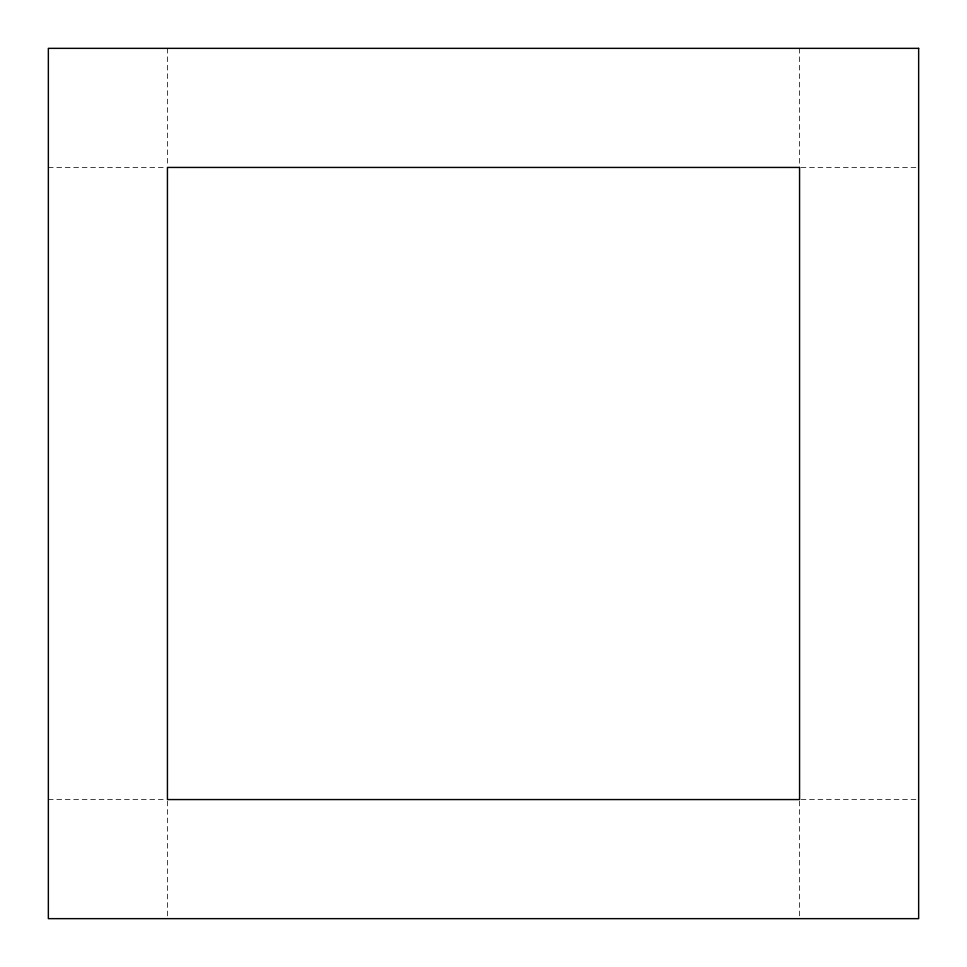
<?xml version="1.0" encoding="UTF-8"?>
<svg xmlns="http://www.w3.org/2000/svg" width="967" height="967" viewBox="0 0 967 967"><rect width="100%" height="100%" fill="white"/><g stroke="black" fill="none" stroke-linecap="round" stroke-linejoin="round"><path stroke-width="0.73" stroke-dasharray="4.83 3.63" d="M48.35 167.436L165.925 167.436M801.075 167.436L918.65 167.436M48.35 799.564L165.925 799.564M801.075 799.564L918.65 799.564M799.564 48.35L799.564 165.925M799.564 801.075L799.564 918.65M167.436 48.35L167.436 165.925M167.436 801.075L167.436 918.65"/><path stroke-width="1.45" d="M918.65 48.35L48.35 48.35L48.35 918.65L918.65 918.65L918.65 48.35M799.564 167.436L167.436 167.436L167.436 799.564L799.564 799.564L799.564 167.436"/></g></svg>
